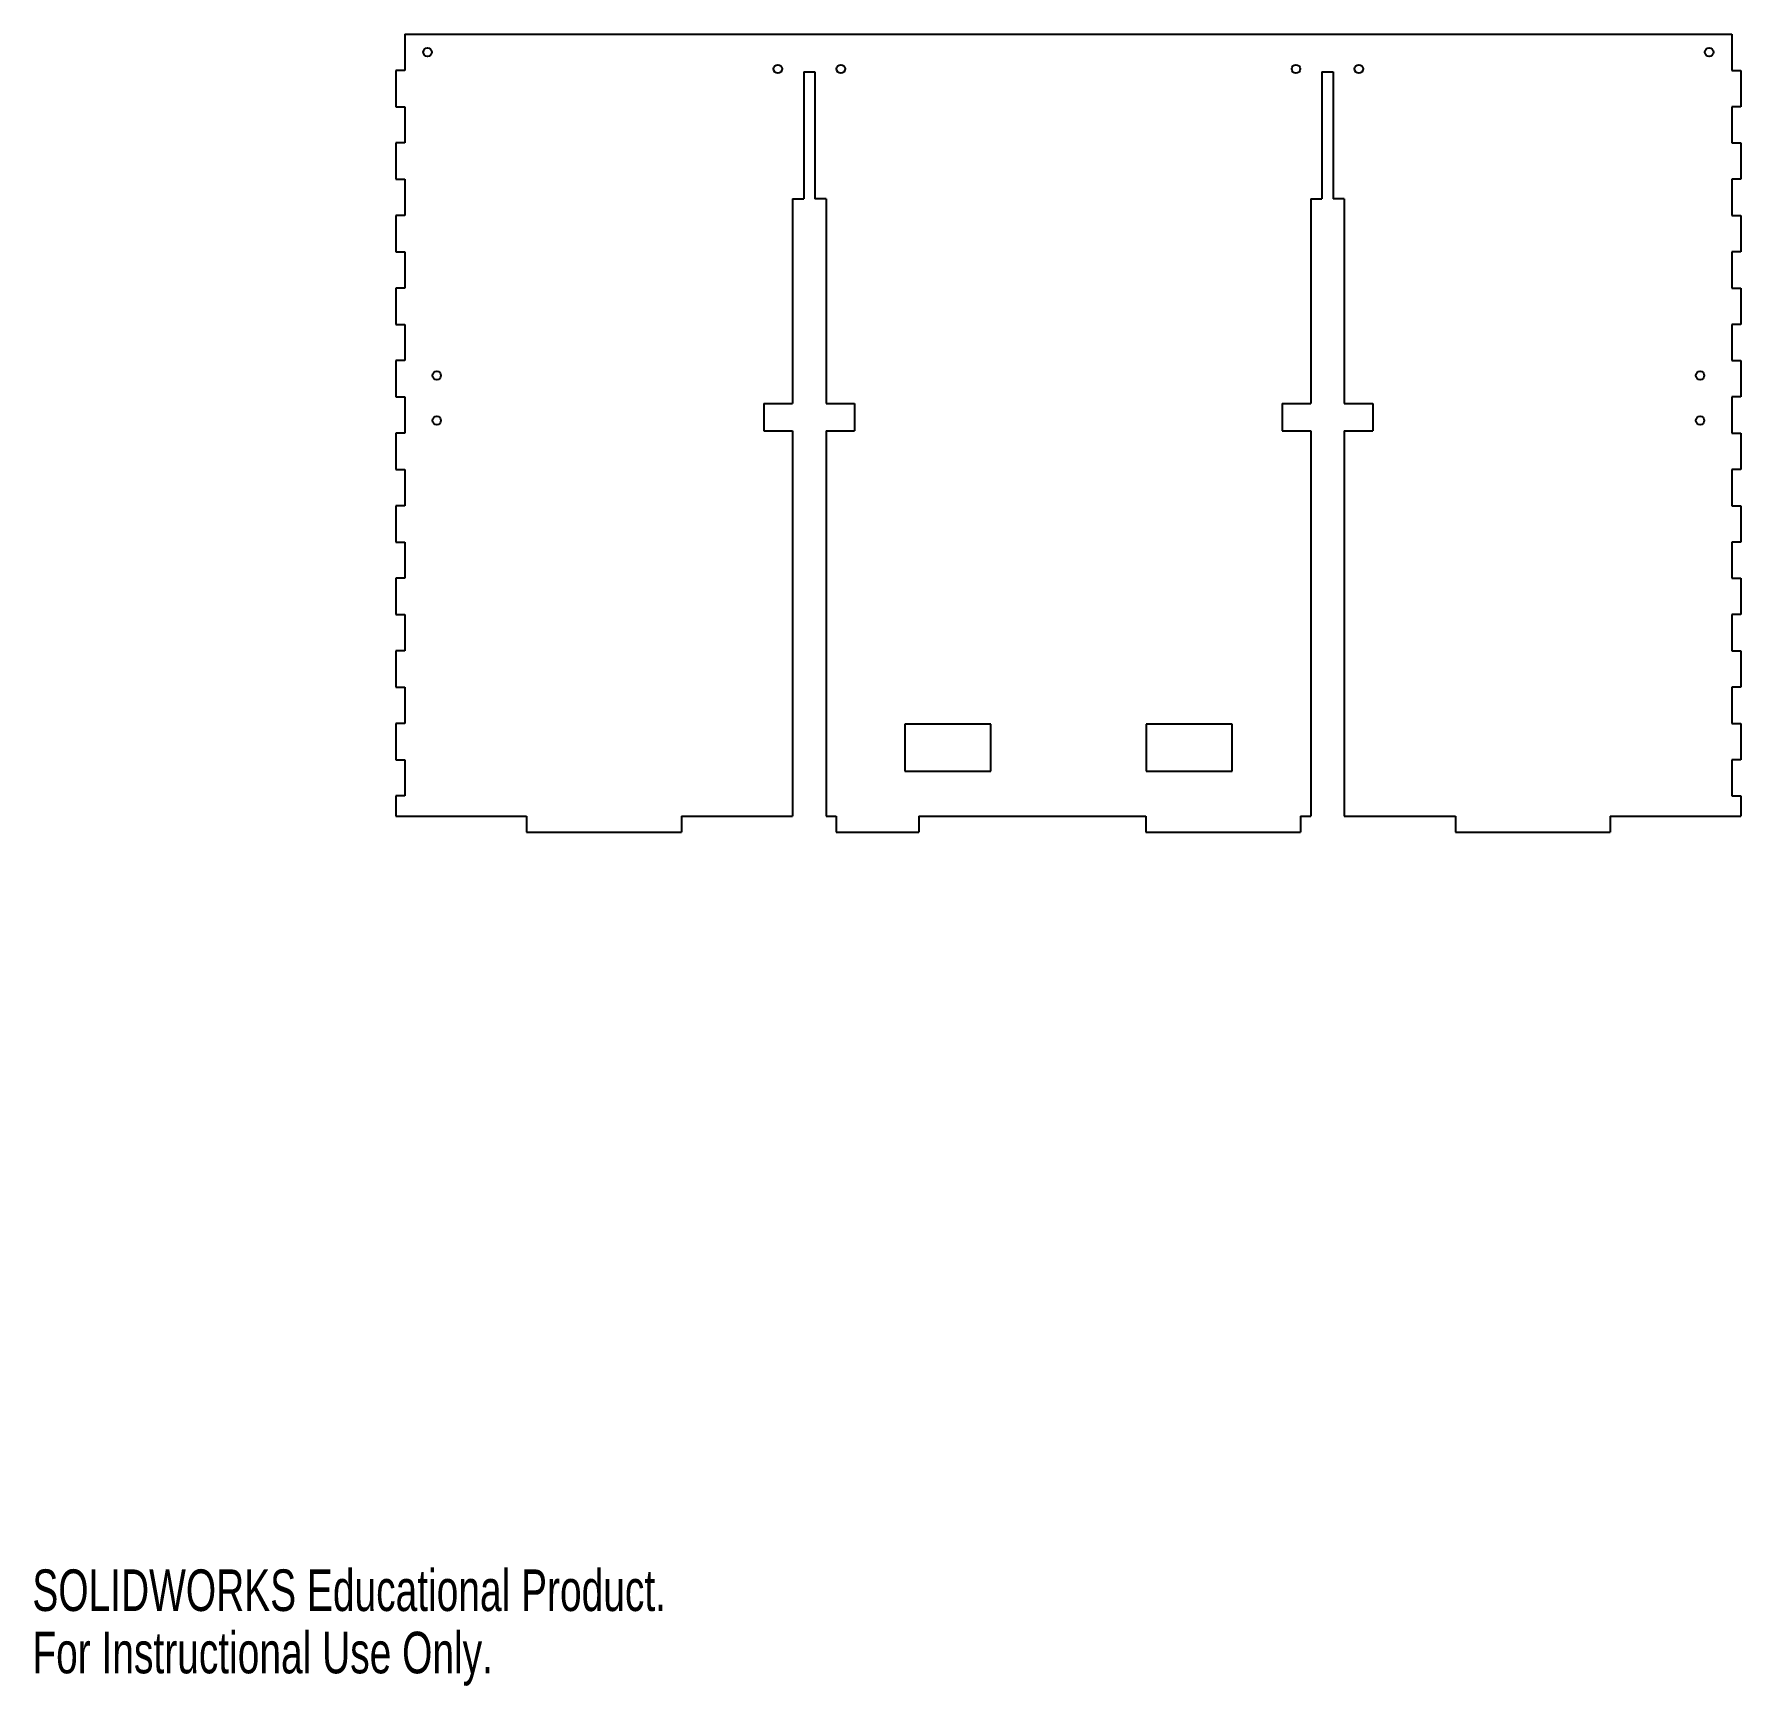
# Model space of a CAD drawing. Header units: millimetres. Extents: x 1 to 598, y 0 to 578.
import ezdxf

# ---------------------------------------------------------------- set-up
doc = ezdxf.new("R2010")
doc.units = ezdxf.units.MM
doc.styles.add('SLDTEXTSTYLE0', font='TXT', dxfattribs={"width": 0.7})

msp = doc.modelspace()

# ---------------------------------------------------------------- linework, layer by layer
at = {"color": 7, "linetype": 'Continuous', "lineweight": 25}
for p, q in [((130.41, 578.04), (130.41, 565.34)), ((130.41, 578.04), (594.85, 578.04)), ((594.85, 578.04), (594.85, 565.34)), ((127.24, 565.34), (127.24, 552.64)), ((130.41, 565.34), (127.24, 565.34)), ((269.99, 564.83), (273.92, 564.83)), ((269.99, 564.83), (269.99, 520.38)), ((273.92, 564.83), (273.92, 520.38)), ((451.34, 564.83), (455.28, 564.83)), ((451.34, 564.83), (451.34, 520.38)), ((455.28, 564.83), (455.28, 520.38)), ((594.85, 565.34), (598.03, 565.34)), ((598.03, 565.34), (598.03, 552.64)), ((127.24, 552.64), (130.41, 552.64)), ((130.41, 552.64), (130.41, 539.94)), ((598.03, 552.64), (594.85, 552.64)), ((594.85, 552.64), (594.85, 539.94)), ((127.24, 539.94), (127.24, 527.24)), ((130.41, 539.94), (127.24, 539.94)), ((594.85, 539.94), (598.03, 539.94)), ((598.03, 539.94), (598.03, 527.24)), ((127.24, 527.24), (130.41, 527.24)), ((130.41, 527.24), (130.41, 514.54)), ((598.03, 527.24), (594.85, 527.24)), ((594.85, 527.24), (594.85, 514.54)), ((266.11, 520.38), (269.99, 520.38)), ((266.11, 520.38), (266.11, 448.69)), ((277.8, 520.38), (273.92, 520.38)), ((277.8, 520.38), (277.8, 448.69)), ((447.47, 520.38), (451.34, 520.38)), ((447.47, 520.38), (447.47, 448.69)), ((459.15, 520.38), (455.28, 520.38)), ((459.15, 520.38), (459.15, 448.69)), ((127.24, 514.54), (127.24, 501.84)), ((130.41, 514.54), (127.24, 514.54)), ((594.85, 514.54), (598.03, 514.54)), ((598.03, 514.54), (598.03, 501.84)), ((127.24, 501.84), (130.41, 501.84)), ((130.41, 501.84), (130.41, 489.14)), ((598.03, 501.84), (594.85, 501.84)), ((594.85, 501.84), (594.85, 489.14)), ((127.24, 489.14), (127.24, 476.44)), ((130.41, 489.14), (127.24, 489.14)), ((594.85, 489.14), (598.03, 489.14)), ((598.03, 489.14), (598.03, 476.44)), ((127.24, 476.44), (130.41, 476.44)), ((130.41, 476.44), (130.41, 463.74)), ((598.03, 476.44), (594.85, 476.44)), ((594.85, 476.44), (594.85, 463.74)), ((127.24, 463.74), (127.24, 451.04)), ((130.41, 463.74), (127.24, 463.74)), ((594.85, 463.74), (598.03, 463.74)), ((598.03, 463.74), (598.03, 451.04)), ((127.24, 451.04), (130.41, 451.04)), ((130.41, 451.04), (130.41, 438.34)), ((256.08, 448.69), (266.11, 448.69)), ((256.08, 448.69), (256.08, 439.16)), ((277.8, 448.69), (287.83, 448.69)), ((287.83, 448.69), (287.83, 439.16)), ((437.44, 448.69), (447.47, 448.69)), ((437.44, 448.69), (437.44, 439.16)), ((459.15, 448.69), (469.19, 448.69)), ((469.19, 448.69), (469.19, 439.16)), ((598.03, 451.04), (594.85, 451.04)), ((594.85, 451.04), (594.85, 438.34)), ((127.24, 438.34), (127.24, 425.64)), ((130.41, 438.34), (127.24, 438.34)), ((256.08, 439.16), (266.11, 439.16)), ((266.11, 439.16), (266.11, 304.22)), ((277.8, 439.16), (277.8, 304.22)), ((277.8, 439.16), (287.83, 439.16)), ((437.44, 439.16), (447.47, 439.16)), ((447.47, 439.16), (447.47, 304.22)), ((459.15, 439.16), (459.15, 304.22)), ((459.15, 439.16), (469.19, 439.16)), ((594.85, 438.34), (598.03, 438.34)), ((598.03, 438.34), (598.03, 425.64)), ((127.24, 425.64), (130.41, 425.64)), ((130.41, 425.64), (130.41, 412.94)), ((598.03, 425.64), (594.85, 425.64)), ((594.85, 425.64), (594.85, 412.94)), ((127.24, 412.94), (127.24, 400.24)), ((130.41, 412.94), (127.24, 412.94)), ((594.85, 412.94), (598.03, 412.94)), ((598.03, 412.94), (598.03, 400.24)), ((127.24, 400.24), (130.41, 400.24)), ((130.41, 400.24), (130.41, 387.54)), ((598.03, 400.24), (594.85, 400.24)), ((594.85, 400.24), (594.85, 387.54)), ((127.24, 387.54), (127.24, 374.84)), ((130.41, 387.54), (127.24, 387.54)), ((594.85, 387.54), (598.03, 387.54)), ((598.03, 387.54), (598.03, 374.84)), ((127.24, 374.84), (130.41, 374.84)), ((130.41, 374.84), (130.41, 362.14)), ((598.03, 374.84), (594.85, 374.84)), ((594.85, 374.84), (594.85, 362.14)), ((127.24, 362.14), (127.24, 349.44)), ((130.41, 362.14), (127.24, 362.14)), ((594.85, 362.14), (598.03, 362.14)), ((598.03, 362.14), (598.03, 349.44)), ((127.24, 349.44), (130.41, 349.44)), ((130.41, 349.44), (130.41, 336.74)), ((598.03, 349.44), (594.85, 349.44)), ((594.85, 349.44), (594.85, 336.74)), ((127.24, 336.74), (127.24, 324.04)), ((130.41, 336.74), (127.24, 336.74)), ((335.52, 336.48), (305.42, 336.48)), ((305.42, 336.48), (305.42, 319.97)), ((335.52, 319.97), (335.52, 336.48)), ((419.97, 336.48), (389.87, 336.48)), ((389.87, 336.48), (389.87, 319.97)), ((419.97, 319.97), (419.97, 336.48)), ((594.85, 336.74), (598.03, 336.74)), ((598.03, 336.74), (598.03, 324.04)), ((127.24, 324.04), (130.41, 324.04)), ((130.41, 324.04), (130.41, 311.34)), ((598.03, 324.04), (594.85, 324.04)), ((594.85, 324.04), (594.85, 311.34)), ((305.42, 319.97), (335.52, 319.97)), ((389.87, 319.97), (419.97, 319.97)), ((127.24, 311.34), (127.24, 304.22)), ((130.41, 311.34), (127.24, 311.34)), ((594.85, 311.34), (598.03, 311.34)), ((598.03, 311.34), (598.03, 304.22)), ((127.24, 304.22), (172.98, 304.22)), ((172.98, 304.22), (172.98, 298.64)), ((227.17, 304.22), (266.11, 304.22)), ((227.17, 304.22), (227.17, 298.64)), ((277.8, 304.22), (281.35, 304.22)), ((281.35, 304.22), (281.35, 298.64)), ((310.31, 304.22), (389.73, 304.22)), ((310.31, 304.22), (310.31, 298.64)), ((389.73, 304.22), (389.73, 298.64)), ((443.91, 304.22), (447.47, 304.22)), ((443.91, 304.22), (443.91, 298.64)), ((459.15, 304.22), (498.1, 304.22)), ((498.1, 304.22), (498.1, 298.64)), ((552.29, 304.22), (598.03, 304.22)), ((552.29, 304.22), (552.29, 298.64)), ((172.98, 298.64), (227.17, 298.64)), ((281.35, 298.64), (310.31, 298.64)), ((389.73, 298.64), (443.91, 298.64)), ((498.1, 298.64), (552.29, 298.64))]:
    msp.add_line(p, q, dxfattribs=at)
for centre in [(138.35, 571.69), (586.92, 571.69), (260.96, 565.83), (282.96, 565.83), (442.31, 565.83), (464.31, 565.83), (141.53, 458.53), (583.74, 458.53), (141.53, 442.78), (583.74, 442.78)]:
    msp.add_circle(centre, 1.5, dxfattribs=at)

# ---------------------------------------------------------------- texts
at = {"color": 7, "linetype": 'Continuous', "char_height": 14.5493, "attachment_point": 1, "style": 'SLDTEXTSTYLE0'}
for s, insert in [('SOLIDWORKS Educational Product.', (0, 40.58)), ('For Instructional Use Only.', (0, 18.76))]:
    msp.add_mtext(s, dxfattribs=dict(at, insert=insert))

doc.saveas('drawing.dxf')
